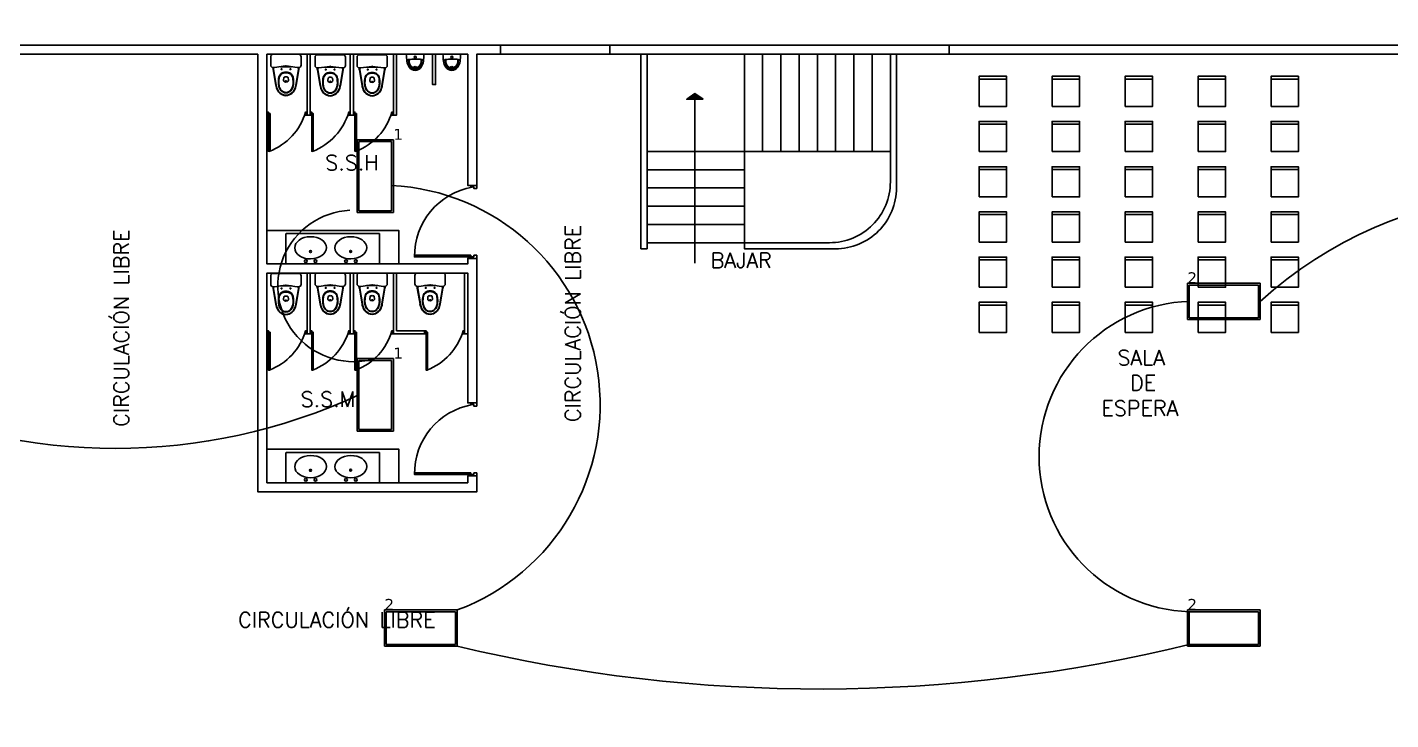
# Model space of a CAD drawing. Header units: metres. Extents: x -24 to 527, y -154 to 95.
# Drawn here: x 54.36 to 76.77, y 45.35 to 56.74 of the extents above; entities that cross this region are included whole.
import ezdxf

# ---------------------------------------------------------------- set-up
doc = ezdxf.new("R2010")
doc.units = ezdxf.units.M
doc.header["$MEASUREMENT"] = 0
doc.layers.add('a_sh_aparatos', color=4, linetype='Continuous', lineweight=18)
for name, color, linetype in [('AN-TEXTO', 3, 'Continuous'), ('AR-ESCALERAS', 1, 'Continuous'), ('AR-MOBILIRIO', 1, 'Continuous'), ('AR-MUROS', 6, 'Continuous'), ('AR-PUERTAS', 2, 'Continuous'), ('AR-VENTANAS', 2, 'Continuous'), ('S.H.', 2, 'Continuous')]:
    doc.layers.add(name, color=color, linetype=linetype)
doc.styles.add('REGULAR-2.5', font='romans.shx', dxfattribs={"height": 2.5})
doc.styles.add('TableTextStyle', font='')
doc.styles.get('TableTextStyle').set_extended_font_data('VERDANA.TTF')

# ---------------------------------------------------------------- blocks, each defined once
blk = doc.blocks.new('AR-ESCALERAS 1 PISO')
at = {"layer": 'AR-ESCALERAS'}
blk.add_lwpolyline([(-2.25, 0.8), (-3.85, 0.8), (-3.85, -0.8), (-2.25, -0.8), (-2.25, 0.8)], dxfattribs=at)
for points in [[(-2.25, 0.8), (-1.95, 0.8), (-1.95, -0.8), (-2.25, -0.8)], [(-1.95, 0.8), (-1.65, 0.8), (-1.65, -0.8), (-1.95, -0.8)], [(-1.65, 0.8), (-1.35, 0.8), (-1.35, -0.8), (-1.65, -0.8)], [(-1.35, 0.8), (-1.05, 0.8), (-1.05, -0.8), (-1.35, -0.8)], [(-1.05, 0.8), (-0.75, 0.8), (-0.75, -0.8), (-1.05, -0.8)], [(-0.75, 0.8), (-0.45, 0.8), (-0.45, -0.8), (-0.75, -0.8)], [(-0.45, 0.8), (-0.15, 0.8), (-0.15, -0.8), (-0.45, -0.8)], [(-0.15, 0.8), (0.15, 0.8), (0.15, -0.8), (-0.15, -0.8)], [(-2.25, -0.8), (-2.25, -1.1), (-3.85, -1.1), (-3.85, -0.8)], [(-0.15, -0.8), (-0.45, -0.8), (-0.45, -0.8), (-0.15, -0.8)], [(-2.25, -1.1), (-2.25, -1.4), (-3.85, -1.4), (-3.85, -1.1)], [(-2.25, -1.4), (-2.25, -1.7), (-3.85, -1.7), (-3.85, -1.4)], [(-2.25, -1.7), (-2.25, -2), (-3.85, -2), (-3.85, -1.7)], [(-2.25, -2), (-2.25, -2.3), (-3.85, -2.3), (-3.85, -2)]]:
    blk.add_lwpolyline(points, close=True, dxfattribs=at)
blk = doc.blocks.new('silla')
for points in [[(-0.225, -0.023), (0.225, -0.023), (0.225, 0.023), (-0.225, 0.023)], [(-0.225, -0.473), (0.225, -0.473), (0.225, -0.023), (-0.225, -0.023)]]:
    blk.add_lwpolyline(points, close=True)
blk = doc.blocks.new('*U93')
at = {"layer": 'AR-MOBILIRIO'}
blk.add_blockref('silla', (0, 0.225), dxfattribs=at)
blk = doc.blocks.new('*U94')
at = {"layer": 'AR-MUROS', "color": 0, "linetype": 'ByBlock', "lineweight": -2}
for p in [(0, 3.717), (1.2, 3.717), (2.4, 3.717), (3.6, 3.717), (4.8, 3.717), (0, 2.974), (1.2, 2.974), (2.4, 2.974), (3.6, 2.974), (4.8, 2.974), (0, 2.23), (1.2, 2.23), (2.4, 2.23), (3.6, 2.23), (4.8, 2.23), (0, 1.487), (1.2, 1.487), (2.4, 1.487), (3.6, 1.487), (4.8, 1.487), (0, 0.743), (1.2, 0.743), (2.4, 0.743), (3.6, 0.743), (4.8, 0.743), (0, 0), (1.2, 0), (2.4, 0), (3.6, 0), (4.8, 0)]:
    blk.add_blockref('*U93', p, dxfattribs=at)
blk = doc.blocks.new('AR-PUERTA PARA BAÑOS')
at = {"layer": 'AR-PUERTAS', "linetype": 'Continuous'}
for points in [[(1153.17, 673.325), (1153.17, 673.275), (1153.195, 673.275), (1153.195, 673.325)], [(1153.195, 673.3), (1153.195, 672.678), (1153.22, 672.678), (1153.22, 673.3)], [(1153.805, 673.275), (1153.805, 673.325), (1153.83, 673.325), (1153.83, 673.275)]]:
    blk.add_lwpolyline(points, close=True, dxfattribs=at)
blk.add_arc((1152.86, 673.597), 0.983, 290.71, 343.9106, dxfattribs=at)
blk = doc.blocks.new('AR-PUERTA 1.2')
at = {"layer": 'AR-PUERTAS', "linetype": 'Continuous'}
for points in [[(1.154, 0.058), (1.154, 0.983), (1.129, 0.983), (1.129, 0.058)], [(0.004, 0.058), (0.004, 0.008), (0.029, 0.008), (0.029, -0.042), (-0.021, -0.042), (-0.021, 0.058)], [(1.129, 0.008), (1.129, -0.042), (1.179, -0.042), (1.179, 0.058), (1.154, 0.058), (1.154, 0.008)]]:
    blk.add_lwpolyline(points, close=True, dxfattribs=at)
blk.add_arc((1.141, -0.171), 1.154, 89.3332, 169.7918, dxfattribs=at)
blk = doc.blocks.new('LAVATORIO2 POZAS')
at = {"layer": 'AR-MOBILIRIO'}
for p, q in [((346.512, 176.233), (346.512, 176.967)), ((346.512, 176.967), (347.012, 176.967)), ((347.012, 175.428), (347.012, 176.967)), ((346.512, 175.433), (346.512, 176.233)), ((346.512, 175.428), (347.012, 175.428))]:
    blk.add_line(p, q, dxfattribs=at)
for centre, radius in [((346.805, 176.492), 0.0161), ((346.964, 176.575), 0.0226), ((346.964, 176.415), 0.0226), ((346.808, 175.832), 0.0161), ((346.964, 175.913), 0.0226), ((346.964, 175.753), 0.0226)]:
    blk.add_circle(centre, radius, dxfattribs=at)
for centre in [(346.746, 176.495), (346.746, 175.833)]:
    blk.add_ellipse(centre, major_axis=(-0.002, 0.261), ratio=0.699963, dxfattribs=at)
blk = doc.blocks.new('UR-UR')
at = {"layer": 'AR-MOBILIRIO'}
blk.add_line((-0.145, 0), (0.145, 0), dxfattribs=at)
blk.add_circle((0, -0.05), 0.0175, dxfattribs=at)
for centre, radius, start, end in [((1.254, 0.053), 1.4, 182.1803, 186.902), ((0.083, -0.089), 0.22, 186.902, 214.3731), ((-0.105, -0.111), 0.025, 96.1787, 179.6284), ((0, -1.08), 1, 90, 96.1787), ((-0.08, -0.108), 0.025, 94.7005, 178.5474), ((0.055, -0.112), 0.16, 178.5474, 216.6603), ((0.04, -0.12), 0.14, 170.4634, 186.3292), ((0, -0.124), 0.1, 186.3292, 270), ((0, -0.145), 0.12, 214.3731, 270), ((-0.049, -0.105), 0.05, 162.6845, 170.4634), ((0, -0.155), 0.09, 215.476, 270), ((0, -0.225), 0.025, 90, 170.5862), ((0, -1.08), 1, 83.8213, 90), ((0, -0.124), 0.1, 270, 353.6708), ((0, -0.225), 0.025, 9.4138, 90), ((0, -0.155), 0.09, 270, 324.524), ((0, -0.145), 0.12, 270, 325.6269), ((-0.055, -0.112), 0.16, 323.3397, 1.4526), ((0.08, -0.108), 0.025, 1.4526, 85.2995), ((0.049, -0.105), 0.05, 9.5366, 17.3155), ((-0.04, -0.12), 0.14, 353.6708, 9.5366), ((-0.083, -0.089), 0.22, 325.6269, 353.098), ((0.105, -0.111), 0.025, 0.3716, 83.8213), ((-1.254, 0.053), 1.4, 353.098, 357.8197)]:
    blk.add_arc(centre, radius, start, end, dxfattribs=at)
blk = doc.blocks.new('1p-toppiece')
at = {"layer": 'AR-MOBILIRIO'}
for p, q in [((-0.047, 0.26), (-0.192, 0.26)), ((-0.532, 0.174), (-0.265, 0.22)), ((-0.232, 0.219), (-0.531, 0.169)), ((-0.485, 0.003), (-0.485, 0.003)), ((-0.485, 0.003), (-0.485, 0.003)), ((-0.485, 0.003), (-0.485, 0.003)), ((-0.485, 0.003), (-0.485, 0.003)), ((-0.485, 0.003), (-0.485, 0.003)), ((-0.485, 0.003), (-0.485, 0.003)), ((-0.485, 0.003), (-0.485, 0.003)), ((-0.485, 0.003), (-0.485, 0.003)), ((-0.406, 0.039), (-0.443, 0.044)), ((-0.232, 0.22), (-0.232, 0.195)), ((-0.205, 0.008), (-0.232, 0.195)), ((-0.218, 0.098), (-0.218, 0.003)), ((-0.218, -0.093), (-0.218, 0.003)), ((-0.007, 0.22), (-0.007, -0.214)), ((-0.532, -0.169), (-0.265, -0.215)), ((-0.232, -0.214), (-0.531, -0.163)), ((-0.406, -0.034), (-0.443, -0.039)), ((-0.232, -0.189), (-0.205, -0.003)), ((-0.232, -0.189), (-0.232, -0.214)), ((-0.047, -0.254), (-0.192, -0.254))]:
    blk.add_line(p, q, dxfattribs=at)
blk.add_lwpolyline([(-0.467, -0.009, 0.139005), (-0.464, -0.009, 0.107089), (-0.461, -0.006, 0.080212), (-0.46, -0.002, 0.06796), (-0.459, 0.003, 0.06796), (-0.46, 0.007, 0.080212), (-0.461, 0.011, 0.107089), (-0.464, 0.014, 0.139005), (-0.467, 0.015, 0.139005), (-0.47, 0.014, 0.107089), (-0.473, 0.011, 0.080212), (-0.474, 0.007, 0.06796), (-0.475, 0.003, 0.06796), (-0.474, -0.002, 0.080212), (-0.473, -0.006, 0.107089), (-0.47, -0.009, 0.139005)], format="xyb", close=True, dxfattribs=at)
for centre in [(-0.26, 0.078), (-0.26, -0.072)]:
    blk.add_circle(centre, 0.008, dxfattribs=at)
for centre, radius, start, end in [((-0.192, 0.22), 0.04, 90, 180), ((-0.047, 0.22), 0.04, 0, 90), ((-0.545, -0.004), 0.165, 137.5273, 177.8064), ((-0.545, 0.009), 0.165, 182.1936, 222.4727), ((-0.545, -0.004), 0.159, 137.1746, 177.7477), ((-0.545, 0.009), 0.159, 182.2523, 222.8254), ((-0.518, -0.034), 0.206, 106.927, 136.493), ((-0.541, -0.003), 0.122, 134.1142, 177.24), ((-0.541, 0.008), 0.122, 182.76, 225.8858), ((-0.518, -0.034), 0.2, 106.5054, 136.1127), ((-0.541, -0.003), 0.115, 133.4423, 177.1285), ((-0.541, 0.008), 0.115, 182.8715, 226.5577), ((-0.519, -0.031), 0.157, 102.7254, 132.8308), ((-0.52, -0.03), 0.15, 101.8667, 132.1155), ((-0.482, -0.117), 0.296, 99.7929, 108.8085), ((-0.482, -0.12), 0.292, 99.5848, 108.4322), ((-0.482, -0.148), 0.279, 90.6669, 104.9929), ((-0.482, -0.156), 0.281, 90.6819, 104.1933), ((-0.474, -0.297), 0.428, 81.7587, 91.4179), ((-0.488, -0.362), 0.487, 81.705, 89.6761), ((-0.434, 0.003), 0.0456, 126.1832, 180), ((-0.434, 0.003), 0.0456, 180, 233.8168), ((-0.447, 0.019), 0.025, 82.2348, 126.1832), ((-0.434, -0.002), 0.123, 44.007, 82.2929), ((-0.431, -0.004), 0.132, 44.3018, 82.295), ((-0.408, 0.024), 0.015, 13.7696, 82.2348), ((-0.495, 0.003), 0.105, 0, 13.7696), ((-0.495, 0.003), 0.105, 346.2304, 0), ((-0.46, 0.006), 0.138, 358.6352, 34.0042), ((-0.46, -0.001), 0.138, 325.9958, 1.3648), ((-0.441, 0.008), 0.132, 357.4666, 37.446), ((-0.441, -0.003), 0.132, 322.554, 2.5334), ((-0.24, 0.073), 0.15, 87.0389, 99.7929), ((-0.244, 0.003), 0.04, 351.6776, 8.3142), ((-0.518, 0.039), 0.206, 223.507, 253.073), ((-0.518, 0.039), 0.2, 223.8873, 253.4946), ((-0.519, 0.036), 0.157, 227.1692, 257.2746), ((-0.52, 0.036), 0.15, 227.8845, 258.1333), ((-0.482, 0.122), 0.296, 251.1915, 260.2071), ((-0.482, 0.125), 0.292, 251.5678, 260.4152), ((-0.482, 0.153), 0.279, 255.0071, 269.3331), ((-0.482, 0.161), 0.281, 255.8067, 269.3181), ((-0.488, 0.368), 0.487, 270.3239, 278.295), ((-0.474, 0.302), 0.428, 268.5821, 278.2413), ((-0.447, -0.014), 0.025, 233.8168, 277.7652), ((-0.434, 0.007), 0.123, 277.7071, 315.993), ((-0.431, 0.009), 0.132, 277.705, 315.6982), ((-0.408, -0.019), 0.015, 277.7652, 346.2304), ((-0.24, -0.067), 0.15, 260.2071, 272.966), ((-0.192, -0.214), 0.04, 180, 270), ((-0.047, -0.214), 0.04, 270, 360)]:
    blk.add_arc(centre, radius, start, end, dxfattribs=at)

msp = doc.modelspace()

# ---------------------------------------------------------------- hatches: boundary and pattern name
at = {"layer": 'AR-ESCALERAS'}
h = msp.add_hatch(color=1, dxfattribs=at)
h.dxf.hatch_style = 1
h.paths.add_polyline_path([(65.335, 55.65), (65.201, 55.556), (65.335, 55.556), (65.469, 55.556)])

# ---------------------------------------------------------------- linework, layer by layer
msp.add_lwpolyline([(65.469, 55.556), (65.335, 55.65), (65.201, 55.556), (65.335, 55.556)], close=True, dxfattribs=at)
msp.add_lwpolyline([(65.335, 55.556), (65.335, 52.86)], dxfattribs=at)
at = {"layer": 'AR-MUROS'}
for p, q in [((58.96, 56.297), (58.96, 55.297)), ((68.648, 56.297), (76.768, 56.297)), ((58.96, 52.697), (58.96, 51.697)), ((61.6, 52.697), (61.6, 51.697))]:
    msp.add_line(p, q, dxfattribs=at)
for points in [[(93.94, 16.816), (93.94, 56.447), (0, 56.447), (0, 52.137)], [(54.15, 56.297), (58.15, 56.297)], [(54.15, 56.297), (58.15, 56.297)], [(58.3, 56.297), (58.3, 52.847), (61.6, 52.847), (61.6, 52.939), (61.75, 52.939), (61.75, 52.697), (61.75, 50.559), (61.6, 50.559), (61.6, 52.697), (58.3, 52.697), (58.3, 49.247), (61.6, 49.247), (61.6, 49.359), (61.75, 49.359), (61.75, 49.097), (58.15, 49.097), (58.15, 56.297)], [(58.3, 56.297), (61.6, 56.297)], [(58.3, 56.297), (61.6, 56.297)], [(59.01, 56.297), (59.01, 55.297), (58.96, 55.297)], [(59.67, 56.297), (59.67, 55.297), (59.72, 55.297), (59.72, 56.297)], [(60.43, 56.297), (60.43, 55.347), (60.43, 55.297), (60.38, 55.297), (60.38, 56.297)], [(61.072, 56.297), (61.072, 55.797), (61.022, 55.797), (61.022, 56.297)], [(61.6, 56.297), (61.6, 54.139), (61.75, 54.139), (61.75, 56.297)], [(81.418, 56.297), (61.75, 56.297), (78.918, 56.297), (80.618, 56.297), (81.418, 56.297), (81.418, 55.812)], [(64.548, 56.297), (64.548, 53.097), (64.448, 53.097), (64.448, 56.297)], [(58.3, 52.847), (58.3, 53.397), (60.468, 53.397), (60.468, 52.847)], [(59.01, 52.697), (59.01, 51.697), (58.96, 51.697)], [(59.67, 52.697), (59.67, 51.697), (59.72, 51.697), (59.72, 52.697)], [(60.43, 52.697), (60.43, 51.747), (60.89, 51.747), (60.89, 51.697), (60.38, 51.697), (60.38, 52.697)], [(61.55, 52.697), (61.55, 51.747), (61.55, 51.697), (61.6, 51.697)], [(58.3, 49.247), (58.3, 49.797), (60.468, 49.797), (60.468, 49.247)]]:
    msp.add_lwpolyline(points, dxfattribs=at)
msp.add_lwpolyline([(68.548, 56.297), (68.548, 54.197, -0.414214), (67.548, 53.197), (66.148, 53.197), (66.148, 53.097), (67.648, 53.097, 0.414214), (68.648, 54.097), (68.648, 56.297)], format="xyb", dxfattribs=at)
at = {"layer": 'AR-PUERTAS'}
for centre in [(68.692, 29.912), (16.426, 29.146)]:
    msp.add_circle(centre, 40.081, dxfattribs=at)
for centre, radius, start, end in [((60.169, 50.535), 3.608, 290.4437, 87.1546), ((79.214, 47.197), 6.809, 57.6809, 132.325), ((59.724, 52.485), 1.246, 92.8015, 286.5611), ((73.549, 49.678), 2.555, 91.9599, 268.0401), ((55.807, 59.356), 9.544, 245.1961, 294.8039), ((67.384, 71.373), 25.52, 256.5063, 283.7794)]:
    msp.add_arc(centre, radius, start, end, dxfattribs=at)
at = {"layer": 'AR-VENTANAS'}
for points in [[(62.14, 56.447), (63.937, 56.447), (63.937, 56.297), (62.14, 56.297)], [(69.515, 56.447), (77.134, 56.447), (77.134, 56.297), (69.515, 56.297)]]:
    msp.add_lwpolyline(points, close=True, dxfattribs=at)
at = {"layer": 'Defpoints'}
for points in [[(59.781, 54.89, 0), (59.781, 53.693, 0)], [(59.781, 53.693, 0), (59.781, 54.89, 0)], [(59.781, 54.89, 0), (59.781, 54.89, 0)], [(60.378, 54.89, 0), (59.781, 54.89, 0)], [(59.781, 54.89, 0), (59.781, 54.89, 0)], [(59.781, 54.89, 0), (60.378, 54.89, 0)], [(59.781, 54.89, 0), (60.378, 54.89, 0)], [(59.781, 53.693, 0), (59.781, 54.89, 0)], [(60.378, 54.89, 0), (59.781, 54.89, 0)], [(59.781, 54.89, 0), (59.781, 53.693, 0)], [(59.811, 54.86, 0), (59.811, 53.723, 0)], [(60.348, 54.86, 0), (59.811, 54.86, 0)], [(59.811, 53.723, 0), (59.811, 54.86, 0)], [(59.811, 54.86, 0), (60.348, 54.86, 0)], [(60.348, 53.723, 0), (60.348, 54.86, 0)], [(60.348, 54.86, 0), (60.348, 53.723, 0)], [(60.378, 53.693, 0), (60.378, 54.89, 0)], [(60.378, 54.89, 0), (60.378, 54.89, 0)], [(60.378, 54.89, 0), (60.378, 53.693, 0)], [(60.378, 54.89, 0), (60.378, 54.89, 0)], [(60.378, 54.89, 0), (60.378, 53.693, 0)], [(60.378, 53.693, 0), (60.378, 54.89, 0)], [(59.781, 53.693, 0), (59.781, 53.693, 0)], [(59.781, 53.693, 0), (60.378, 53.693, 0)], [(60.378, 53.693, 0), (59.781, 53.693, 0)], [(59.781, 53.693, 0), (59.781, 53.693, 0)], [(60.378, 53.693, 0), (59.781, 53.693, 0)], [(59.781, 53.693, 0), (60.378, 53.693, 0)], [(59.811, 53.723, 0), (60.348, 53.723, 0)], [(60.348, 53.723, 0), (59.811, 53.723, 0)], [(60.378, 53.693, 0), (60.378, 53.693, 0)], [(60.378, 53.693, 0), (60.378, 53.693, 0)], [(74.629, 52.53, 0), (73.432, 52.53, 0)], [(73.432, 52.53, 0), (73.432, 52.53, 0)], [(73.432, 52.53, 0), (74.629, 52.53, 0)], [(73.432, 52.53, 0), (73.432, 51.933, 0)], [(73.432, 51.933, 0), (73.432, 52.53, 0)], [(73.432, 52.53, 0), (73.432, 52.53, 0)], [(73.432, 51.933, 0), (73.432, 52.53, 0)], [(73.432, 52.53, 0), (74.629, 52.53, 0)], [(73.432, 52.53, 0), (73.432, 51.933, 0)], [(74.629, 52.53, 0), (73.432, 52.53, 0)], [(74.599, 52.5, 0), (73.462, 52.5, 0)], [(73.462, 52.5, 0), (73.462, 51.963, 0)], [(73.462, 52.5, 0), (74.599, 52.5, 0)], [(73.462, 51.963, 0), (73.462, 52.5, 0)], [(74.599, 51.963, 0), (74.599, 52.5, 0)], [(74.599, 52.5, 0), (74.599, 51.963, 0)], [(74.629, 52.53, 0), (74.629, 52.53, 0)], [(74.629, 51.933, 0), (74.629, 52.53, 0)], [(74.629, 52.53, 0), (74.629, 52.53, 0)], [(74.629, 52.53, 0), (74.629, 51.933, 0)], [(74.629, 52.53, 0), (74.629, 51.933, 0)], [(74.629, 51.933, 0), (74.629, 52.53, 0)], [(73.432, 51.933, 0), (73.432, 51.933, 0)], [(73.432, 51.933, 0), (74.629, 51.933, 0)], [(74.629, 51.933, 0), (73.432, 51.933, 0)], [(73.432, 51.933, 0), (73.432, 51.933, 0)], [(74.629, 51.933, 0), (73.432, 51.933, 0)], [(73.432, 51.933, 0), (74.629, 51.933, 0)], [(73.462, 51.963, 0), (74.599, 51.963, 0)], [(74.599, 51.963, 0), (73.462, 51.963, 0)], [(74.629, 51.933, 0), (74.629, 51.933, 0)], [(74.629, 51.933, 0), (74.629, 51.933, 0)], [(59.781, 51.29, 0), (59.781, 50.093, 0)], [(59.781, 50.093, 0), (59.781, 51.29, 0)], [(59.781, 51.29, 0), (59.781, 51.29, 0)], [(60.378, 51.29, 0), (59.781, 51.29, 0)], [(59.781, 51.29, 0), (59.781, 51.29, 0)], [(59.781, 51.29, 0), (60.378, 51.29, 0)], [(59.781, 51.29, 0), (60.378, 51.29, 0)], [(59.781, 50.093, 0), (59.781, 51.29, 0)], [(60.378, 51.29, 0), (59.781, 51.29, 0)], [(59.781, 51.29, 0), (59.781, 50.093, 0)], [(59.811, 51.26, 0), (59.811, 50.123, 0)], [(60.348, 51.26, 0), (59.811, 51.26, 0)], [(59.811, 50.123, 0), (59.811, 51.26, 0)], [(59.811, 51.26, 0), (60.348, 51.26, 0)], [(60.348, 50.123, 0), (60.348, 51.26, 0)], [(60.348, 51.26, 0), (60.348, 50.123, 0)], [(60.378, 50.093, 0), (60.378, 51.29, 0)], [(60.378, 51.29, 0), (60.378, 51.29, 0)], [(60.378, 51.29, 0), (60.378, 50.093, 0)], [(60.378, 51.29, 0), (60.378, 51.29, 0)], [(60.378, 51.29, 0), (60.378, 50.093, 0)], [(60.378, 50.093, 0), (60.378, 51.29, 0)], [(59.781, 50.093, 0), (59.781, 50.093, 0)], [(59.781, 50.093, 0), (60.378, 50.093, 0)], [(60.378, 50.093, 0), (59.781, 50.093, 0)], [(59.781, 50.093, 0), (59.781, 50.093, 0)], [(60.378, 50.093, 0), (59.781, 50.093, 0)], [(59.781, 50.093, 0), (60.378, 50.093, 0)], [(59.811, 50.123, 0), (60.348, 50.123, 0)], [(60.348, 50.123, 0), (59.811, 50.123, 0)], [(60.378, 50.093, 0), (60.378, 50.093, 0)], [(60.378, 50.093, 0), (60.378, 50.093, 0)], [(61.429, 47.155, 0), (60.232, 47.155, 0)], [(60.232, 47.155, 0), (60.232, 47.155, 0)], [(60.232, 47.155, 0), (61.429, 47.155, 0)], [(60.232, 47.155, 0), (60.232, 46.558, 0)], [(60.232, 46.558, 0), (60.232, 47.155, 0)], [(60.232, 47.155, 0), (60.232, 47.155, 0)], [(60.232, 46.558, 0), (60.232, 47.155, 0)], [(60.232, 47.155, 0), (61.429, 47.155, 0)], [(60.232, 47.155, 0), (60.232, 46.558, 0)], [(61.429, 47.155, 0), (60.232, 47.155, 0)], [(61.399, 47.125, 0), (60.262, 47.125, 0)], [(60.262, 47.125, 0), (60.262, 46.588, 0)], [(60.262, 47.125, 0), (61.399, 47.125, 0)], [(60.262, 46.588, 0), (60.262, 47.125, 0)], [(61.399, 46.588, 0), (61.399, 47.125, 0)], [(61.399, 47.125, 0), (61.399, 46.588, 0)], [(61.429, 47.155, 0), (61.429, 47.155, 0)], [(61.429, 46.558, 0), (61.429, 47.155, 0)], [(61.429, 47.155, 0), (61.429, 47.155, 0)], [(61.429, 47.155, 0), (61.429, 46.558, 0)], [(61.429, 47.155, 0), (61.429, 46.558, 0)], [(61.429, 46.558, 0), (61.429, 47.155, 0)], [(74.629, 47.155, 0), (73.432, 47.155, 0)], [(73.432, 47.155, 0), (73.432, 47.155, 0)], [(73.432, 47.155, 0), (74.629, 47.155, 0)], [(73.432, 47.155, 0), (73.432, 46.558, 0)], [(73.432, 46.558, 0), (73.432, 47.155, 0)], [(73.432, 47.155, 0), (73.432, 47.155, 0)], [(73.432, 46.558, 0), (73.432, 47.155, 0)], [(73.432, 47.155, 0), (74.629, 47.155, 0)], [(73.432, 47.155, 0), (73.432, 46.558, 0)], [(74.629, 47.155, 0), (73.432, 47.155, 0)], [(74.599, 47.125, 0), (73.462, 47.125, 0)], [(73.462, 47.125, 0), (73.462, 46.588, 0)], [(73.462, 47.125, 0), (74.599, 47.125, 0)], [(73.462, 46.588, 0), (73.462, 47.125, 0)], [(74.599, 46.588, 0), (74.599, 47.125, 0)], [(74.599, 47.125, 0), (74.599, 46.588, 0)], [(74.629, 47.155, 0), (74.629, 47.155, 0)], [(74.629, 46.558, 0), (74.629, 47.155, 0)], [(74.629, 47.155, 0), (74.629, 47.155, 0)], [(74.629, 47.155, 0), (74.629, 46.558, 0)], [(74.629, 47.155, 0), (74.629, 46.558, 0)], [(74.629, 46.558, 0), (74.629, 47.155, 0)], [(60.232, 46.558, 0), (60.232, 46.558, 0)], [(60.232, 46.558, 0), (61.429, 46.558, 0)], [(61.429, 46.558, 0), (60.232, 46.558, 0)], [(60.232, 46.558, 0), (60.232, 46.558, 0)], [(61.429, 46.558, 0), (60.232, 46.558, 0)], [(60.232, 46.558, 0), (61.429, 46.558, 0)], [(60.262, 46.588, 0), (61.399, 46.588, 0)], [(61.399, 46.588, 0), (60.262, 46.588, 0)], [(61.429, 46.558, 0), (61.429, 46.558, 0)], [(61.429, 46.558, 0), (61.429, 46.558, 0)], [(73.432, 46.558, 0), (73.432, 46.558, 0)], [(73.432, 46.558, 0), (74.629, 46.558, 0)], [(74.629, 46.558, 0), (73.432, 46.558, 0)], [(73.432, 46.558, 0), (73.432, 46.558, 0)], [(74.629, 46.558, 0), (73.432, 46.558, 0)], [(73.432, 46.558, 0), (74.629, 46.558, 0)], [(73.462, 46.588, 0), (74.599, 46.588, 0)], [(74.599, 46.588, 0), (73.462, 46.588, 0)], [(74.629, 46.558, 0), (74.629, 46.558, 0)], [(74.629, 46.558, 0), (74.629, 46.558, 0)]]:
    msp.add_polyline3d(points, dxfattribs=at)

# ---------------------------------------------------------------- block references
at = {"rotation": 270}
for p in [(-116.816, 399.859), (-116.816, 396.259)]:
    msp.add_blockref('LAVATORIO2 POZAS', p, dxfattribs=at)
at = {"layer": 'a_sh_aparatos', "color": 1, "xscale": -1, "rotation": 0.1564548881513694}
for p in [(60.736, 56.297), (61.338, 56.297)]:
    msp.add_blockref('UR-UR', p, dxfattribs=at)
at = {"layer": 'AR-MUROS'}
for name, p in [('AR-ESCALERAS 1 PISO', (68.398, 55.497)), ('*U94', (70.233, 51.969)), ('AR-PUERTA PARA BAÑOS', (-1094.87, -617.978)), ('AR-PUERTA PARA BAÑOS', (-1094.16, -617.978)), ('AR-PUERTA PARA BAÑOS', (-1093.45, -617.978)), ('AR-PUERTA PARA BAÑOS', (-1094.87, -621.578)), ('AR-PUERTA PARA BAÑOS', (-1094.16, -621.578)), ('AR-PUERTA PARA BAÑOS', (-1093.45, -621.578)), ('AR-PUERTA PARA BAÑOS', (-1092.28, -621.578))]:
    msp.add_blockref(name, p, dxfattribs=at)
at = {"layer": 'AR-MUROS', "xscale": -1, "rotation": 90}
for p in [(61.708, 54.118), (61.708, 50.538)]:
    msp.add_blockref('AR-PUERTA 1.2', p, dxfattribs=at)
at = {"layer": 'S.H.', "xscale": 0.9681450398693042, "yscale": 0.9681450398693042, "zscale": 0.9681450398693042, "rotation": 89.99999999999999}
for p in [(58.615, 56.303), (59.343, 56.297), (60.032, 56.297), (58.615, 52.697), (59.343, 52.703), (60.032, 52.703), (60.985, 52.703)]:
    msp.add_blockref('1p-toppiece', p, dxfattribs=at)

# ---------------------------------------------------------------- texts
at = {"layer": 'AN-TEXTO', "char_height": 0.25, "attachment_point": 1, "style": 'REGULAR-2.5'}
for s, width, heights, insert in [('\\pi0.09901;S.S.H', 1.09088, [0.214], (59.159, 54.638)), ('BAJAR', 0.70236, [0], (65.594, 53.031)), ('\\pi0.25119;SALA\\P\\pi0.45953;DE\\P\\pi-0.01071;ESPERA', 1.32382, [1.175], (72.03, 51.431)), ('\\pi0.13184;S.S.M', 1.18036, [0.38], (58.721, 50.746)), ('\\pi1.09558;CIRCULACIÓN LIBRE ', 5.7864, [0.31], (56.731, 47.116))]:
    msp.add_mtext_dynamic_manual_height_columns(s, width=width, gutter_width=1.25, heights=heights, dxfattribs=dict(at, insert=insert))
at = {"layer": 'AN-TEXTO', "char_height": 0.25, "attachment_point": 1, "rotation": 90, "style": 'REGULAR-2.5'}
for insert in [(55.78, 49.072), (63.202, 49.15)]:
    msp.add_mtext_dynamic_manual_height_columns('\\pi1.09558;CIRCULACIÓN LIBRE ', width=5.7864, gutter_width=1.25, heights=[0.31], dxfattribs=dict(at, insert=insert))
at = {"layer": 'Defpoints', "style": 'TableTextStyle'}
for s, p in [('1', (60.378, 54.89)), ('2', (73.432, 52.53)), ('1', (60.378, 51.29)), ('2', (60.232, 47.155)), ('2', (73.432, 47.155))]:
    msp.add_text(s, height=0.18, dxfattribs=at).set_placement(p)

doc.saveas('drawing.dxf')
